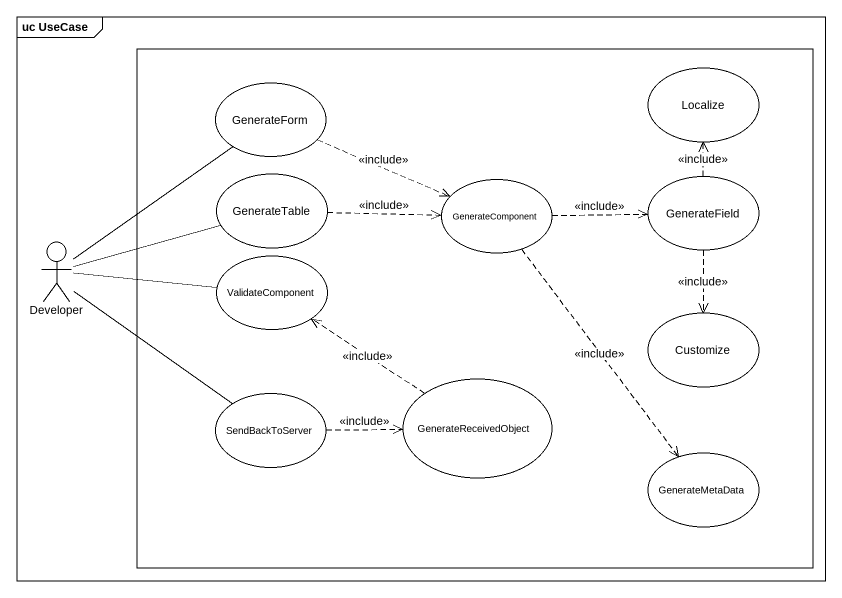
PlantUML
@startuml
mainframe uc UseCase
rectangle " " as rectangle1 {
  usecase GenerateForm
  usecase Localize
  usecase GenerateTable
  usecase GenerateComponent
  usecase GenerateField
  usecase ValidateComponent
  usecase Customize
  usecase GenerateReceivedObject
  usecase SendBackToServer
  usecase GenerateMetaData
}
actor Developer
GenerateForm .right.> GenerateComponent : <<include>>
GenerateTable .right.> GenerateComponent : <<include>>
GenerateComponent .right.> GenerateField : <<include>>
GenerateComponent ..> GenerateMetaData : <<include>>
GenerateField .up.> Localize : <<include>>
GenerateField ..> Customize : <<include>>
Developer -up- GenerateForm
Developer -right- GenerateTable
Developer -right- ValidateComponent
Developer -- SendBackToServer
GenerateReceivedObject .up.> ValidateComponent : <<include>>
SendBackToServer .right.> GenerateReceivedObject : <<include>>
@enduml
